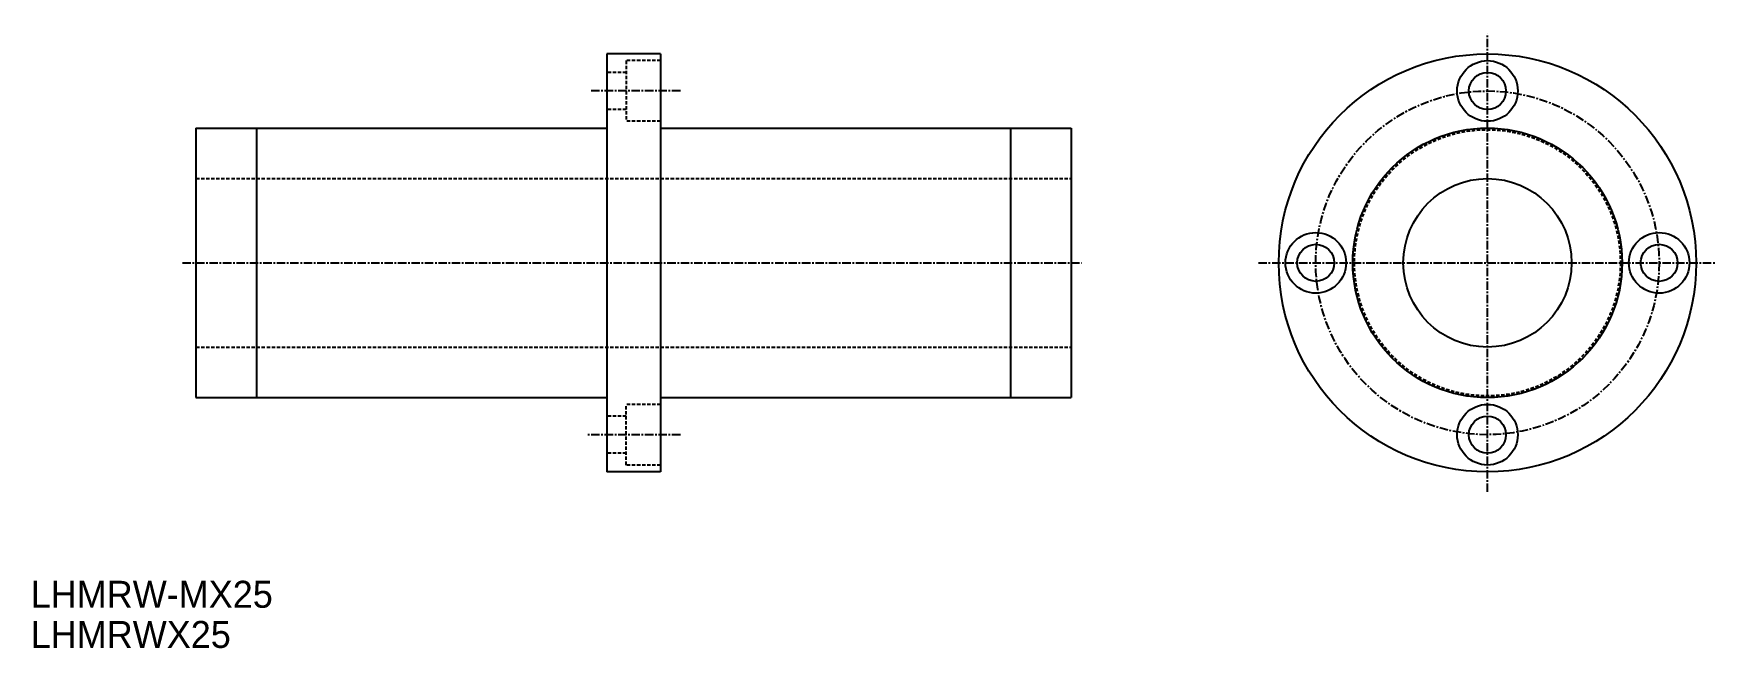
# Model space of a CAD drawing. Extents: x 10 to 260, y 60 to 151.
import ezdxf

# ---------------------------------------------------------------- set-up
doc = ezdxf.new("R2010")
doc.units = 0
doc.linetypes.add('CENTER', pattern=[2, 1.25, -0.25, 0.25, -0.25])
doc.linetypes.add('DASHED', pattern=[0.75, 0.5, -0.25])
doc.layers.get('0').update_dxf_attribs({"linetype": 'CONTINUOUS'})
doc.layers.add('CENTER', color=1, linetype='CENTER')

msp = doc.modelspace()

# ---------------------------------------------------------------- linework, layer by layer
at = {"color": 7, "linetype": 'CONTINUOUS'}
for p, q in [((95.55, 148.11), (95.55, 86.11)), ((103.55, 148.11), (95.55, 148.11)), ((103.55, 148.11), (103.55, 86.11)), ((34.55, 137.11), (95.55, 137.11)), ((34.55, 137.11), (34.55, 97.11)), ((43.55, 137.11), (43.55, 97.11)), ((103.55, 137.11), (164.55, 137.11)), ((155.55, 137.11), (155.55, 97.11)), ((164.55, 137.11), (164.55, 97.11)), ((34.55, 97.11), (95.55, 97.11)), ((103.55, 97.11), (164.55, 97.11)), ((103.55, 86.11), (95.55, 86.11))]:
    msp.add_line(p, q, dxfattribs=at)
at = {"color": 3, "linetype": 'DASHED'}
for p, q in [((98.45, 145.36), (95.55, 145.36)), ((98.45, 147.11), (98.45, 138.11)), ((103.55, 147.11), (98.45, 147.11)), ((98.45, 139.86), (95.55, 139.86)), ((103.55, 138.11), (98.45, 138.11)), ((34.55, 129.61), (164.55, 129.61)), ((34.55, 104.61), (164.55, 104.61)), ((98.45, 87.11), (98.45, 96.11)), ((103.55, 96.11), (98.45, 96.11)), ((98.45, 94.36), (95.55, 94.36)), ((98.45, 88.86), (95.55, 88.86)), ((103.55, 87.11), (98.45, 87.11))]:
    msp.add_line(p, q, dxfattribs=at)
at = {"color": 7, "linetype": 'CONTINUOUS'}
for centre, radius in [((226.37, 117.11), 31), ((226.37, 142.61), 4.5), ((226.37, 142.61), 2.75), ((226.37, 117.11), 20), ((226.37, 117.11), 12.5), ((200.87, 117.11), 4.5), ((251.87, 117.11), 4.5), ((200.87, 117.11), 2.75), ((251.87, 117.11), 2.75), ((226.37, 91.61), 4.5), ((226.37, 91.61), 2.75)]:
    msp.add_circle(centre, radius, dxfattribs=at)
at = {"color": 3, "linetype": 'DASHED'}
msp.add_circle((226.37, 117.11), 19.75, dxfattribs=at)
at = {"layer": 'CENTER', "color": 1, "linetype": 'CENTER'}
for p, q in [((226.37, 83.11), (226.37, 151.11)), ((106.49, 142.61), (92.99, 142.61)), ((32.55, 117.11), (166.1, 117.11)), ((192.37, 117.11), (260.37, 117.11)), ((106.49, 91.61), (92.49, 91.61))]:
    msp.add_line(p, q, dxfattribs=at)
msp.add_circle((226.37, 117.11), 25.5, dxfattribs=at)

# ---------------------------------------------------------------- texts
at = {"color": 7, "linetype": 'CONTINUOUS'}
for s, p in [('LHMRW-MX25', (10, 65.93)), ('LHMRWX25', (10, 59.97))]:
    msp.add_text(s, height=4, dxfattribs=at).set_placement(p)

doc.saveas('drawing.dxf')
